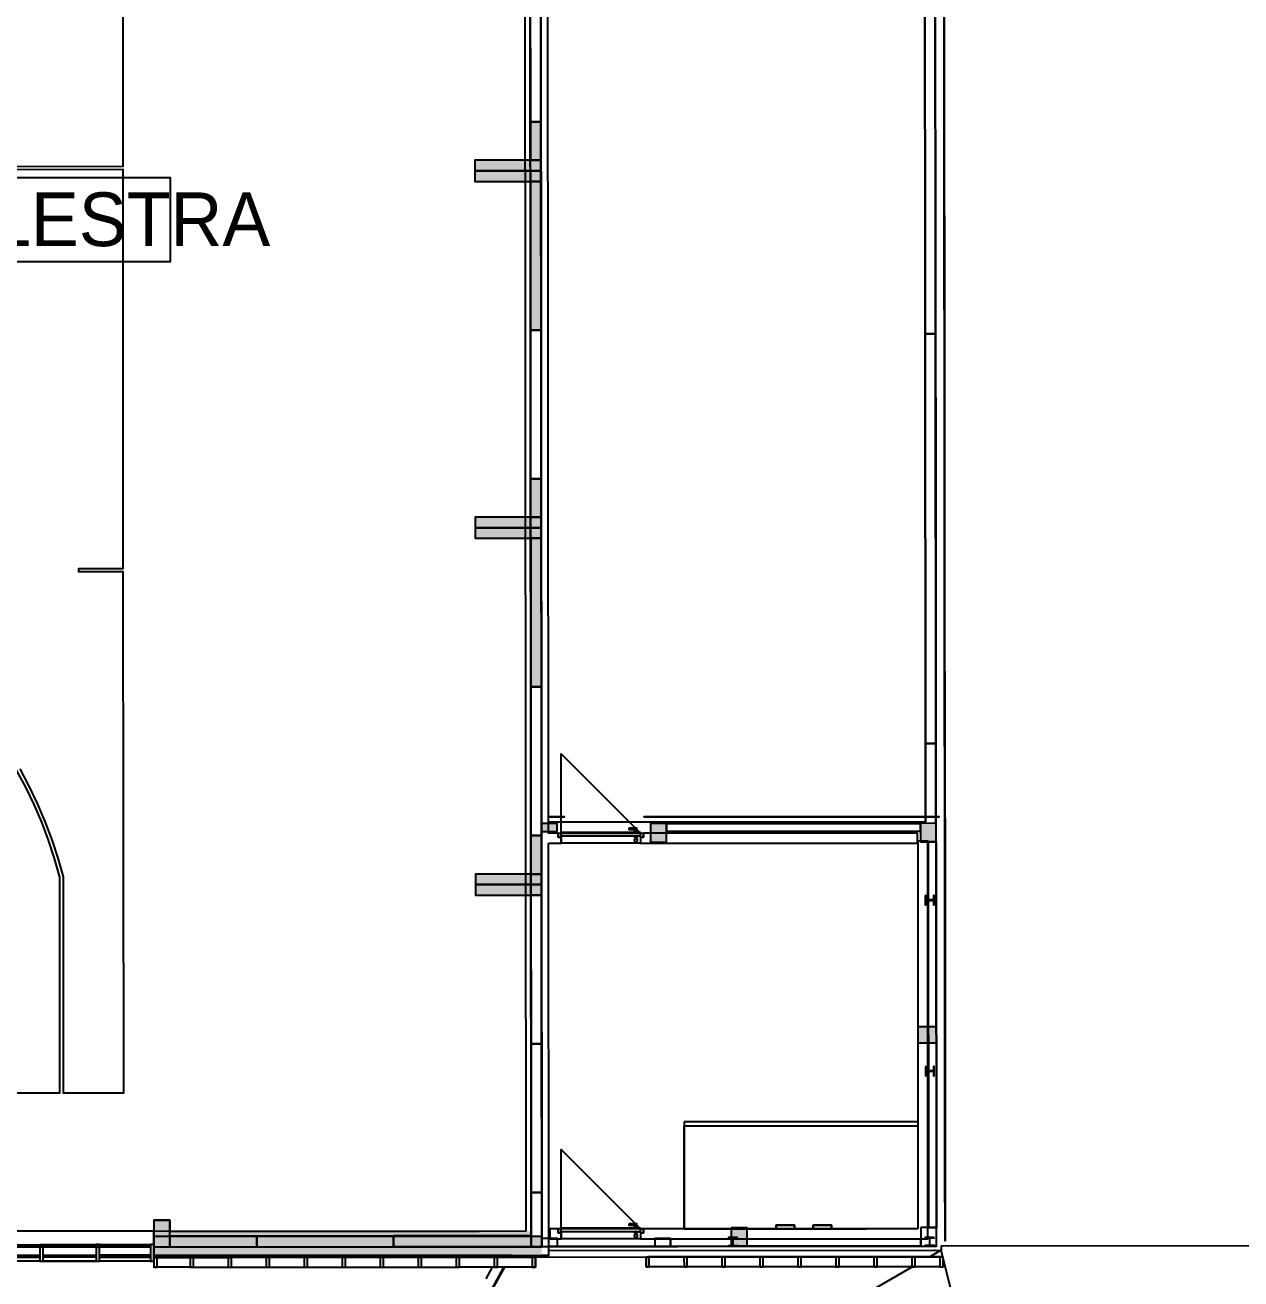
# Model space of a CAD drawing. Header units: metres. Extents: x 2.5 to 42.6, y 0.9 to 31.9.
# Drawn here: x 8.83 to 16.08, y 13.49 to 20.96 of the extents above; entities that cross this region are included whole.
import ezdxf

# ---------------------------------------------------------------- set-up
doc = ezdxf.new("R2010")
doc.units = ezdxf.units.M
for name, color, linetype in [('ARREDI', 9, 'Continuous'), ('INFISSI_VETRATE', 4, 'Continuous'), ('PARETI_STRUTTURE', 7, 'Continuous'), ('PILASTRI_SETTI', 8, 'Continuous'), ('WAYFINDING_RIQUADRI', 7, 'Continuous'), ('WAYFINDING_TESTI', 7, 'Continuous')]:
    doc.layers.add(name, color=color, linetype=linetype)

msp = doc.modelspace()

# ---------------------------------------------------------------- linework, layer by layer
at = {"layer": 'ARREDI'}
for points in [[(11.8443, 21.269), (11.845, 20.3831), (11.908, 20.3831), (11.9073, 21.269), (11.8443, 21.269), (11.9073, 21.269), (11.9066, 22.1549), (11.8436, 22.1549)], [(11.908, 20.3831), (11.845, 20.3831), (11.8451, 20.1539), (11.9081, 20.154)], [(11.9081, 20.154), (11.5144, 20.1537), (11.5144, 20.0907), (11.9082, 20.091)], [(11.9082, 20.028), (11.9082, 20.091), (11.5144, 20.0907), (11.5145, 20.0277)], [(11.8459, 19.142), (11.9089, 19.1421), (11.9082, 20.028), (11.8452, 20.0279), (11.8459, 19.142), (11.8466, 18.2561), (11.9096, 18.2562), (11.9089, 19.1421)], [(14.313, 18.6957), (14.3133, 18.2429)], [(11.9096, 18.2562), (11.8466, 18.2561), (11.8467, 18.0272), (11.9097, 18.0272)], [(11.9097, 18.0272), (11.516, 18.0269), (11.516, 17.9639), (11.9098, 17.9642)], [(11.9098, 17.9012), (11.9098, 17.9642), (11.516, 17.9639), (11.5161, 17.9009)], [(11.8468, 17.9012), (11.8475, 17.0153), (11.9105, 17.0153), (11.9098, 17.9012)], [(14.314, 17.3373), (14.3144, 16.8845)], [(11.8475, 17.0153), (11.8482, 16.1294), (11.9112, 16.1294), (11.9105, 17.0153)], [(14.3144, 16.8845), (14.3147, 16.4317)], [(11.9528, 16.2404), (12.049, 16.2404), (12.049, 16.2408), (11.9528, 16.2408)], [(12.5215, 16.2404), (12.8584, 16.2404), (12.8584, 16.2408), (12.5215, 16.2408)], [(12.8584, 16.2404), (13.3112, 16.2404), (13.3112, 16.2408), (12.8584, 16.2408)], [(13.3112, 16.2404), (13.764, 16.2404), (13.764, 16.2408), (13.3112, 16.2408)], [(13.764, 16.2404), (14.2168, 16.2404), (14.2168, 16.2408), (13.764, 16.2408)], [(14.2168, 16.2404), (14.2826, 16.2404), (14.2826, 16.2408), (14.2168, 16.2408)], [(14.3167, 16.2349), (14.3167, 15.979), (14.3171, 15.979), (14.3171, 16.2349)], [(12.0057, 16.1535), (12.0057, 16.2008), (11.9112, 16.2007), (11.9112, 16.1534)], [(12.6557, 16.091), (12.6556, 16.2012), (12.5611, 16.2012), (12.5612, 16.0909)], [(14.2643, 16.0922), (14.2642, 16.2024), (14.1697, 16.2023), (14.1698, 16.0921)], [(11.9112, 16.1294), (11.8482, 16.1294), (11.8483, 15.9003), (11.9113, 15.9004)], [(14.3167, 15.979), (14.3167, 15.5262), (14.3171, 15.5262), (14.3171, 15.979)], [(11.9113, 15.9004), (11.5176, 15.9001), (11.5176, 15.8371), (11.9114, 15.8374)], [(11.9114, 15.7744), (11.9114, 15.8374), (11.5176, 15.8371), (11.5177, 15.7741)], [(11.8491, 14.8884), (11.9121, 14.8885), (11.9114, 15.7744), (11.8484, 15.7743), (11.8491, 14.8884), (11.8497, 14.0025), (11.9127, 14.0026), (11.9121, 14.8885)], [(14.3167, 15.5262), (14.3167, 15.0734), (14.3171, 15.0734), (14.3171, 15.5262)], [(14.3167, 15.0734), (14.3167, 14.6206), (14.3171, 14.6206), (14.3171, 15.0734)], [(14.1549, 14.8951), (14.2652, 14.8952), (14.2651, 14.9897), (14.1549, 14.9896)], [(14.3167, 14.6206), (14.3167, 14.1678), (14.3171, 14.1678), (14.3171, 14.6206)], [(14.3167, 14.1678), (14.3167, 13.715), (14.3171, 13.715), (14.3171, 14.1678)], [(11.8497, 14.0025), (11.85, 13.6807), (11.913, 13.6807), (11.9127, 14.0026)], [(9.6008, 13.8365), (9.6009, 13.679), (9.6954, 13.6791), (9.6953, 13.8366)], [(13.0422, 13.7918), (13.0423, 13.6816), (13.1368, 13.6817), (13.1367, 13.7919)], [(14.1715, 13.7927), (14.1716, 13.6824), (14.2661, 13.6825), (14.266, 13.7927)], [(10.2142, 13.6794), (10.2141, 13.7424), (9.6956, 13.7421), (9.6956, 13.6791)], [(11.0292, 13.6801), (11.0292, 13.7431), (10.2141, 13.7424), (10.2142, 13.6794)], [(11.0292, 13.6801), (11.85, 13.6807), (11.8499, 13.7437), (11.0292, 13.7431)], [(11.9129, 13.728), (11.913, 13.6808), (12.0075, 13.6808), (12.0074, 13.7281)], [(12.5862, 13.7285), (12.5863, 13.6813), (12.6808, 13.6813), (12.6807, 13.7286)], [(9.8274, 13.616), (9.601, 13.6159), (9.601, 13.6155), (9.8274, 13.6157)], [(10.0538, 13.6162), (9.8274, 13.616), (9.8274, 13.6156), (10.0538, 13.6158)], [(10.2802, 13.6164), (10.0538, 13.6162), (10.0538, 13.6158), (10.2802, 13.616)], [(10.5066, 13.6166), (10.2802, 13.6164), (10.2802, 13.616), (10.5066, 13.6162)], [(10.733, 13.6167), (10.5066, 13.6166), (10.5066, 13.6162), (10.733, 13.6163)], [(10.9594, 13.6169), (10.733, 13.6167), (10.733, 13.6163), (10.9594, 13.6165)], [(11.1858, 13.6171), (10.9594, 13.6169), (10.9594, 13.6165), (11.1858, 13.6167)], [(11.4122, 13.6172), (11.1858, 13.6171), (11.1858, 13.6167), (11.4122, 13.6168)], [(11.6386, 13.6174), (11.4122, 13.6172), (11.4122, 13.6168), (11.6386, 13.617)], [(11.865, 13.6176), (11.6386, 13.6174), (11.6386, 13.617), (11.865, 13.6172)], [(12.7706, 13.6182), (12.5442, 13.6181), (12.5442, 13.6177), (12.7706, 13.6179)], [(12.997, 13.6184), (12.7706, 13.6182), (12.7706, 13.6178), (12.997, 13.618)], [(13.2234, 13.6186), (12.997, 13.6184), (12.997, 13.618), (13.2234, 13.6182)], [(13.4498, 13.6188), (13.2234, 13.6186), (13.2234, 13.6182), (13.4498, 13.6184)], [(13.6762, 13.6189), (13.4498, 13.6188), (13.4498, 13.6184), (13.6762, 13.6185)], [(13.9026, 13.6191), (13.6762, 13.6189), (13.6762, 13.6185), (13.9026, 13.6187)], [(14.129, 13.6193), (13.9026, 13.6191), (13.9026, 13.6187), (14.129, 13.6189)], [(14.3054, 13.6194), (14.129, 13.6193), (14.129, 13.6189), (14.3054, 13.619)]]:
    msp.add_lwpolyline(points, close=True, dxfattribs=at)
for points in [[(14.311, 21.4125), (14.3113, 20.9597), (14.311, 21.4125), (14.3106, 21.8653)], [(14.311, 21.8653), (14.3114, 21.4125), (14.3117, 20.9597)], [(14.3116, 20.5069), (14.3113, 20.9597)], [(14.3113, 20.9597), (14.3117, 20.9597), (14.312, 20.5069), (14.3116, 20.5069)], [(14.312, 20.0541), (14.3118, 20.2805), (14.3116, 20.5069), (14.3113, 20.9597)], [(14.3117, 20.9597), (14.312, 20.5069), (14.3122, 20.2805), (14.3124, 20.0541)], [(14.312, 20.0541), (14.3116, 20.5069)], [(14.3116, 20.5069), (14.312, 20.5069), (14.3124, 20.0541), (14.312, 20.0541)], [(14.3122, 19.8277), (14.3123, 19.6013), (14.312, 20.0541), (14.3122, 19.8277), (14.3123, 19.6013)], [(14.312, 20.0541), (14.3124, 20.0541), (14.3127, 19.6013), (14.3123, 19.6013)], [(14.3124, 20.0541), (14.3125, 19.8277), (14.3127, 19.6013)], [(14.3125, 19.8277), (14.3127, 19.6013)], [(14.3127, 19.1485), (14.3125, 19.3749), (14.3123, 19.6013)], [(14.3125, 19.3749), (14.3123, 19.6013)], [(14.3127, 19.1485), (14.3123, 19.6013)], [(14.3123, 19.6013), (14.3127, 19.6013), (14.313, 19.1485), (14.3127, 19.1485)], [(14.313, 19.1485), (14.3129, 19.3749), (14.3127, 19.6013), (14.3129, 19.3749)], [(14.313, 18.6957), (14.3127, 19.1485)], [(14.313, 18.6957), (14.3127, 19.1485)], [(14.3127, 19.1485), (14.3131, 19.1485), (14.3134, 18.6957), (14.313, 18.6957)], [(14.3131, 19.1485), (14.3134, 18.6957)], [(14.313, 18.6957), (14.3134, 18.6957), (14.3137, 18.2429), (14.3133, 18.2429)], [(14.3134, 18.6957), (14.3137, 18.2429)], [(14.3137, 17.7901), (14.3133, 18.2429)], [(14.3137, 17.7901), (14.3133, 18.2429)], [(14.3137, 18.2429), (14.3133, 18.2429)], [(14.3137, 17.7901), (14.3141, 17.7901), (14.3137, 18.2429), (14.3141, 17.7901)], [(14.314, 17.3373), (14.3137, 17.7901)], [(14.3137, 17.7901), (14.3141, 17.7901), (14.3144, 17.3373), (14.314, 17.3373)], [(14.314, 17.3373), (14.3137, 17.7901)], [(14.3141, 17.7901), (14.3144, 17.3373)], [(14.314, 17.3373), (14.3144, 17.3373), (14.3147, 16.8846), (14.3144, 16.8846)], [(14.3144, 17.3373), (14.3147, 16.8846)], [(14.3147, 16.8845), (14.3144, 16.8845)], [(14.3147, 16.4318), (14.3151, 16.4318), (14.3147, 16.8845), (14.3151, 16.4318)], [(14.3148, 16.2349), (14.3147, 16.4318)], [(14.3147, 16.4317), (14.3151, 16.4317), (14.3152, 16.2349), (14.3148, 16.2349)], [(14.315, 15.9789), (14.3147, 16.4317)], [(14.3151, 16.4317), (14.3154, 15.979), (14.315, 15.979)], [(14.3154, 15.5261), (14.315, 15.9789)], [(14.315, 15.9789), (14.3154, 15.9789), (14.3158, 15.5262), (14.3154, 15.5261)], [(14.316, 14.6206), (14.3157, 15.0733), (14.3154, 15.5261)], [(14.3154, 15.5261), (14.3158, 15.5261), (14.3161, 15.0734), (14.3164, 14.6206), (14.316, 14.6206)], [(14.3161, 15.0734), (14.3157, 15.0734)], [(14.3167, 13.715), (14.3164, 14.1677), (14.316, 14.6206)], [(14.3161, 14.6206), (14.3164, 14.6206), (14.3167, 14.2412)], [(14.3168, 14.1678), (14.3164, 14.1678)], [(14.3171, 13.715), (14.3167, 13.715)], [(9.601, 13.6159), (10.0538, 13.6162)], [(10.0538, 13.6162), (10.29, 13.6164), (10.5066, 13.6165)], [(10.5066, 13.6166), (10.9594, 13.6169)], [(10.9594, 13.6169), (11.4122, 13.6172)], [(11.4122, 13.6172), (13.9026, 13.6191)], [(11.4122, 13.6172), (11.6515, 13.6174)], [(11.6386, 13.6174), (11.865, 13.6176)], [(12.5442, 13.6181), (12.7706, 13.6182)], [(12.997, 13.6184), (13.2234, 13.6186)], [(13.4498, 13.6188), (13.6762, 13.6189)], [(13.9026, 13.6191), (14.129, 13.6193)], [(14.129, 13.6193), (14.3054, 13.6194)], [(11.4128, 13.0626), (11.6323, 13.4586), (11.6874, 13.558)], [(11.6879, 13.558), (11.6327, 13.4584), (11.4132, 13.0624), (11.4128, 13.0626)]]:
    msp.add_lwpolyline(points, dxfattribs=at)
at = {"layer": 'INFISSI_VETRATE'}
for points in [[(8.9495, 13.6168), (8.9519, 13.6191)], [(8.959, 13.6262), (8.9606, 13.6278)], [(8.9774, 13.6168), (8.9798, 13.6191)], [(8.9869, 13.6262), (8.9885, 13.6278)], [(9.0053, 13.6168), (9.0076, 13.6192)], [(9.0147, 13.6263), (9.0163, 13.6278)], [(9.0331, 13.6168), (9.0355, 13.6192)], [(9.0426, 13.6263), (9.0442, 13.6279)], [(9.061, 13.6168), (9.0634, 13.6192)], [(9.0705, 13.6263), (9.072, 13.6279)], [(9.0889, 13.6169), (9.0912, 13.6192)], [(9.0983, 13.6263), (9.0999, 13.6279)], [(9.1167, 13.6169), (9.1191, 13.6193)], [(9.1262, 13.6263), (9.1278, 13.6279)], [(9.1446, 13.6169), (9.1469, 13.6193)], [(9.154, 13.6264), (9.1556, 13.6279)], [(9.1724, 13.6169), (9.1748, 13.6193)], [(9.1819, 13.6264), (9.1835, 13.628)], [(9.2003, 13.617), (9.2027, 13.6193)], [(9.2098, 13.6264), (9.2113, 13.628)], [(9.2282, 13.617), (9.2305, 13.6193)], [(9.2376, 13.6264), (9.2392, 13.628)], [(9.256, 13.617), (9.2565, 13.6174)]]:
    msp.add_lwpolyline(points, dxfattribs=at)
at = {"layer": 'PARETI_STRUTTURE'}
for points in [[(11.8499, 13.7715), (11.8404, 26.4558), (11.8109, 26.4558)], [(11.9034, 26.5031), (11.913, 13.679)], [(12.0115, 16.1204), (12.0115, 16.144), (11.9529, 16.144), (11.9451, 26.5032)], [(11.8204, 13.7715), (11.8109, 26.4105), (8.8481, 26.4083)], [(11.8204, 13.7715), (11.8109, 26.4105)], [(11.8404, 26.4401), (11.8499, 13.742), (11.9129, 13.742), (11.9034, 26.4401)], [(7.1921, 20.1173), (9.4168, 20.1189), (9.4151, 22.304), (9.1496, 22.3038), (9.1496, 22.3235), (9.4151, 22.3237), (9.4126, 25.6212), (9.0526, 25.621), (9.0535, 24.4431), (9.0271, 24.3317), (8.9959, 24.2216), (8.9601, 24.113), (8.9195, 24.006), (8.8744, 23.9009), (8.8248, 23.7978)], [(14.2604, 19.2235), (14.2597, 20.1882), (14.2589, 21.1529), (14.2582, 22.1175)], [(11.8156, 20.1539), (11.5144, 20.1537)], [(11.5144, 20.1537), (11.5145, 20.0277), (11.8157, 20.0279)], [(8.8015, 16.5263), (8.856, 16.4241), (8.906, 16.3197), (8.9515, 16.2133), (8.9924, 16.1049), (9.0285, 15.9949), (9.0599, 15.8835), (9.0609, 14.5963), (9.4209, 14.5966), (9.4186, 17.7005), (9.153, 17.7003), (9.153, 17.7203), (9.4185, 17.7205), (9.4168, 20.0989), (7.1921, 20.0973)], [(14.2604, 19.2235), (14.2611, 18.2589), (14.2618, 17.2942)], [(11.8172, 18.0272), (11.516, 18.0269)], [(11.516, 18.0269), (11.5161, 17.9009), (11.8173, 17.9012)], [(14.2618, 17.2942), (14.2627, 16.2024)], [(12.0293, 16.144), (12.0293, 16.6165), (12.5017, 16.144), (12.5195, 16.144), (12.5195, 16.1204), (12.5017, 16.1204), (12.5017, 16.1499)], [(8.033, 14.5956), (9.0408, 14.5963), (9.0399, 15.8822), (9.0087, 15.9927), (8.9727, 16.1017), (8.932, 16.2091), (8.8868, 16.3146), (8.837, 16.418), (8.7828, 16.5193)], [(11.9528, 16.2109), (14.1996, 16.2109)], [(11.9529, 16.085), (12.0293, 16.085), (12.0293, 16.1204), (12.0115, 16.1204), (12.0115, 16.144), (12.5195, 16.144)], [(12.0115, 16.144), (12.0115, 16.1204), (12.0293, 16.1204), (12.0293, 16.1499), (12.5017, 16.1499)], [(12.0115, 16.144), (12.0293, 16.144)], [(12.4328, 16.1736), (12.4328, 16.1734), (12.4328, 16.173), (12.4328, 16.1724), (12.4328, 16.1716), (12.4328, 16.1707), (12.4328, 16.1696), (12.4328, 16.1686), (12.4328, 16.1677), (12.4328, 16.1669), (12.4328, 16.1662), (12.4328, 16.1658), (12.4328, 16.1657), (12.4712, 16.1657)], [(12.4791, 16.1669), (12.4791, 16.1662), (12.4791, 16.1658), (12.4791, 16.1657), (12.4791, 16.1658), (12.4791, 16.1662), (12.4791, 16.1669), (12.4791, 16.1677), (12.4791, 16.1686), (12.4791, 16.1696), (12.4791, 16.1707), (12.4791, 16.1716), (12.4791, 16.1724), (12.4791, 16.173), (12.4791, 16.1734), (12.4791, 16.1736), (12.4328, 16.1736)], [(12.4328, 16.1716), (12.4328, 16.1707), (12.4328, 16.1696)], [(12.4328, 16.1696), (12.4328, 16.1686)], [(12.4328, 16.1686), (12.4328, 16.1677)], [(12.477, 16.1539), (12.4791, 16.1539), (12.4811, 16.1539), (12.4827, 16.1539), (12.4837, 16.1539), (12.484, 16.1539), (12.4837, 16.1539), (12.4827, 16.1539), (12.4811, 16.1539), (12.4791, 16.1539), (12.4767, 16.1539), (12.4742, 16.1539), (12.4716, 16.1539), (12.4693, 16.1539), (12.4672, 16.1539), (12.4657, 16.1539), (12.4647, 16.1539), (12.4643, 16.1539), (12.4643, 16.15)], [(12.4713, 16.1539), (12.4693, 16.1539), (12.4672, 16.1539), (12.4657, 16.1539), (12.4647, 16.1539), (12.4643, 16.1539)], [(12.4769, 16.1658), (12.4771, 16.1657), (12.4769, 16.1658), (12.4764, 16.1662), (12.4757, 16.1666), (12.4747, 16.167), (12.4736, 16.167), (12.4727, 16.1666), (12.4719, 16.1662), (12.4714, 16.1658), (12.4712, 16.1657), (12.4712, 16.1539)], [(12.4757, 16.1666), (12.4747, 16.167), (12.4736, 16.167)], [(12.4771, 16.1657), (12.4791, 16.1657)], [(12.4771, 16.1539), (12.4771, 16.1657)], [(12.4791, 16.1696), (12.4791, 16.1707), (12.4791, 16.1716)], [(12.4791, 16.1686), (12.4791, 16.1696)], [(12.4791, 16.1677), (12.4791, 16.1686)], [(12.484, 16.1499), (12.484, 16.1539)], [(12.5195, 16.1204), (12.5195, 16.144)], [(11.913, 13.6294), (11.9548, 13.6294), (11.9529, 16.085)], [(12.0115, 16.1204), (12.0293, 16.1204)], [(12.5017, 16.1263), (12.0293, 16.1263)], [(12.5017, 16.1204), (12.5017, 16.085), (12.0293, 16.085)], [(12.0293, 16.1204), (12.0293, 16.085)], [(12.484, 16.1224), (12.4837, 16.1224), (12.4827, 16.1224), (12.4811, 16.1224), (12.4791, 16.1224), (12.4767, 16.1224), (12.4742, 16.1224), (12.4716, 16.1224), (12.4693, 16.1224), (12.4672, 16.1224), (12.4657, 16.1224), (12.4647, 16.1224), (12.4643, 16.1224), (12.4647, 16.1224), (12.4657, 16.1224), (12.4672, 16.1224), (12.4693, 16.1224), (12.4713, 16.1224)], [(12.4712, 16.1129), (12.4659, 16.1089), (12.4644, 16.1021), (12.4677, 16.0961), (12.4742, 16.0937), (12.4805, 16.096), (12.4839, 16.1019), (12.4826, 16.1087), (12.4771, 16.1129), (12.4771, 16.1224)], [(12.4712, 16.1224), (12.4712, 16.1129)], [(12.4713, 16.1129), (12.4712, 16.1129), (12.4713, 16.1129), (12.4716, 16.1129), (12.4721, 16.1129), (12.4727, 16.1129), (12.4734, 16.1129), (12.4742, 16.1129), (12.4749, 16.1129), (12.4757, 16.1129), (12.4763, 16.1129), (12.4767, 16.1129), (12.477, 16.1129), (12.4771, 16.1129)], [(12.477, 16.1224), (12.4791, 16.1224), (12.4811, 16.1224), (12.4827, 16.1224), (12.4837, 16.1224), (12.484, 16.1224)], [(12.4771, 16.1129), (12.477, 16.1129)], [(12.5017, 16.1204), (12.5195, 16.1204)], [(14.1555, 16.0897), (14.1522, 16.0897)], [(14.2146, 13.7855), (14.2146, 16.0968), (14.1555, 16.0968), (14.1555, 13.7855)], [(11.8188, 15.9003), (11.5176, 15.9001)], [(11.5176, 15.9001), (11.5177, 15.7741), (11.8189, 15.7743)], [(12.7626, 14.4237), (12.7626, 13.7855)], [(14.1555, 14.4237), (12.7626, 14.4237)], [(12.7626, 14.3991), (14.1555, 14.4002)], [(12.7626, 13.7855), (12.7626, 14.3991)], [(14.1555, 14.4002), (14.1555, 13.7855)], [(12.0293, 13.7855), (12.0293, 14.258), (12.5017, 13.7855), (12.5195, 13.7855), (12.5195, 13.7619), (12.5017, 13.7619), (12.5017, 13.7914)], [(9.6008, 13.8365), (9.6953, 13.8366), (9.6954, 13.7699), (11.5391, 13.7713)], [(11.8204, 13.7715), (9.6009, 13.7698), (9.6009, 13.7403), (11.8499, 13.742), (11.8499, 13.7715)], [(12.0115, 13.7855), (12.0115, 13.7619), (12.0293, 13.7619), (12.0293, 13.7914), (12.5017, 13.7914)], [(12.5195, 13.7619), (12.5195, 13.7855), (12.0115, 13.7855), (12.0115, 13.7619)], [(12.0115, 13.7855), (12.0293, 13.7855)], [(12.0115, 13.7619), (12.0293, 13.7619)], [(14.1555, 13.7855), (12.5195, 13.7855), (12.5195, 13.7619), (12.5018, 13.7619), (12.5018, 13.7264), (12.0293, 13.7264)], [(12.5017, 13.7678), (12.0293, 13.7678)], [(12.0293, 13.7619), (12.0293, 13.7264)], [(12.4328, 13.815), (12.4328, 13.8149), (12.4328, 13.8145), (12.4328, 13.8139), (12.4328, 13.8131), (12.4328, 13.8121), (12.4328, 13.8111), (12.4328, 13.8101), (12.4328, 13.8091), (12.4328, 13.8083), (12.4328, 13.8077), (12.4328, 13.8073), (12.4328, 13.8071), (12.4712, 13.8071)], [(12.4791, 13.8083), (12.4791, 13.8077), (12.4791, 13.8073), (12.4791, 13.8071), (12.4791, 13.8073), (12.4791, 13.8077), (12.4791, 13.8083), (12.4791, 13.8091), (12.4791, 13.8101), (12.4791, 13.8111), (12.4791, 13.8121), (12.4791, 13.8131), (12.4791, 13.8139), (12.4791, 13.8145), (12.4791, 13.8149), (12.4791, 13.815), (12.4328, 13.815)], [(12.4328, 13.8131), (12.4328, 13.8121), (12.4328, 13.8111)], [(12.4328, 13.8111), (12.4328, 13.8101), (12.4328, 13.8091)], [(12.477, 13.7953), (12.4791, 13.7953), (12.4811, 13.7953), (12.4827, 13.7953), (12.4837, 13.7953), (12.484, 13.7953), (12.4837, 13.7953), (12.4827, 13.7953), (12.4811, 13.7953), (12.4791, 13.7953), (12.4767, 13.7953), (12.4742, 13.7953), (12.4716, 13.7953), (12.4693, 13.7953), (12.4672, 13.7953), (12.4657, 13.7953), (12.4647, 13.7953), (12.4643, 13.7953), (12.4643, 13.7914)], [(12.4713, 13.7953), (12.4693, 13.7953), (12.4672, 13.7953), (12.4657, 13.7953), (12.4647, 13.7953), (12.4643, 13.7953)], [(12.484, 13.7638), (12.4837, 13.7638), (12.4827, 13.7638), (12.4811, 13.7638), (12.4791, 13.7638), (12.4767, 13.7638), (12.4742, 13.7638), (12.4716, 13.7638), (12.4693, 13.7638), (12.4672, 13.7638), (12.4657, 13.7638), (12.4647, 13.7638), (12.4643, 13.7638), (12.4647, 13.7638), (12.4657, 13.7638), (12.4672, 13.7638), (12.4693, 13.7638), (12.4713, 13.7638)], [(12.4712, 13.7544), (12.4659, 13.7503), (12.4644, 13.7436), (12.4677, 13.7375), (12.4742, 13.7351), (12.4805, 13.7374), (12.4839, 13.7434), (12.4826, 13.7501), (12.4771, 13.7544), (12.4771, 13.7638)], [(12.4769, 13.8073), (12.4771, 13.8071), (12.4769, 13.8073), (12.4764, 13.8076), (12.4757, 13.8081), (12.4747, 13.8084), (12.4736, 13.8084), (12.4727, 13.8081), (12.4719, 13.8076), (12.4714, 13.8073), (12.4712, 13.8071), (12.4712, 13.7953)], [(12.4712, 13.7638), (12.4712, 13.7544)], [(12.4713, 13.7544), (12.4712, 13.7544), (12.4713, 13.7544), (12.4716, 13.7544), (12.4721, 13.7544), (12.4727, 13.7544), (12.4734, 13.7544), (12.4742, 13.7544), (12.4749, 13.7544), (12.4757, 13.7544), (12.4763, 13.7544), (12.4767, 13.7544), (12.477, 13.7544), (12.4771, 13.7544)], [(12.4757, 13.8081), (12.4747, 13.8084), (12.4736, 13.8084)], [(12.477, 13.7638), (12.4791, 13.7638), (12.4811, 13.7638), (12.4827, 13.7638), (12.4837, 13.7638), (12.484, 13.7638)], [(12.4771, 13.7544), (12.477, 13.7544)], [(12.4771, 13.8071), (12.4791, 13.8071)], [(12.4771, 13.7953), (12.4771, 13.8071)], [(12.4791, 13.8111), (12.4791, 13.8121), (12.4791, 13.8131)], [(12.4791, 13.8091), (12.4791, 13.8101), (12.4791, 13.8111)], [(12.484, 13.7914), (12.484, 13.7953)], [(12.5017, 13.7619), (12.5017, 13.7264), (14.2146, 13.7264), (14.2146, 13.7855)], [(12.5017, 13.7619), (12.5195, 13.7619)], [(13.8469, 13.7855), (12.7626, 13.7855)], [(12.7626, 13.7855), (13.8469, 13.7855)], [(8.6067, 13.6909), (8.9217, 13.6912)], [(8.9217, 13.6912), (8.9218, 13.5927)], [(8.9415, 13.5927), (8.9414, 13.6912)], [(9.2564, 13.6914), (9.2565, 13.593)], [(9.2761, 13.6914), (9.5812, 13.6916)], [(9.2762, 13.593), (9.2761, 13.6914)], [(9.5812, 13.6917), (9.5813, 13.5932)], [(11.913, 13.679), (9.601, 13.6773), (9.601, 13.6277)], [(11.9547, 13.6807), (12.4849, 13.6811), (12.7231, 13.6813)], [(14.1979, 13.6824), (14.1944, 13.6824), (14.1979, 13.6824)], [(14.2935, 13.6842), (14.2935, 13.658), (14.2267, 13.6193)], [(14.253, 13.6825), (14.2574, 13.6825), (14.253, 13.6825)], [(14.2935, 13.6842), (18.2529, 13.6872)], [(14.3053, 13.6842), (18.1988, 13.6872)], [(8.9415, 13.6278), (9.2565, 13.628)], [(8.9415, 13.6262), (8.9415, 13.6278)], [(9.2565, 13.6264), (8.9415, 13.6262)], [(8.9415, 13.6168), (8.9415, 13.6191), (9.2565, 13.6194)], [(9.2565, 13.617), (8.9415, 13.6168)], [(9.2565, 13.628), (9.2565, 13.6265)], [(9.2565, 13.6194), (9.2565, 13.617)], [(9.601, 13.6277), (11.913, 13.6294)], [(11.7319, 13.6293), (9.601, 13.6277)], [(11.4023, 13.6168), (11.4024, 13.5578), (11.4221, 13.5578)], [(11.4023, 13.6168), (11.4024, 13.5578), (11.4221, 13.5578)], [(11.7254, 13.6175), (11.7319, 13.6293)], [(11.865, 13.6172), (11.8748, 13.6172)], [(11.8748, 13.6172), (11.8749, 13.5581)], [(11.9547, 13.6562), (14.2935, 13.658)], [(12.5344, 13.5586), (12.5343, 13.6177), (12.5442, 13.6177)], [(14.2857, 13.619), (14.2857, 13.5599), (14.129, 13.5598)], [(14.2533, 13.6579), (14.2541, 13.6595)], [(14.2569, 13.6579), (14.2541, 13.6595)], [(14.3031, 13.6194), (14.2935, 13.658)], [(15.4876, 8.8439), (14.3054, 13.6102)], [(8.9218, 13.5927), (8.6068, 13.5925)], [(9.5813, 13.5932), (9.2762, 13.593)], [(9.8274, 13.5566), (9.601, 13.5564), (9.6207, 13.5564)], [(9.8274, 13.5566), (10.0538, 13.5568)], [(10.044, 13.5568), (10.0637, 13.5568)], [(10.0538, 13.5568), (10.2802, 13.5569)], [(10.2802, 13.5569), (10.5066, 13.5571)], [(10.4968, 13.5571), (10.5165, 13.5571)], [(10.5066, 13.5571), (10.733, 13.5573)], [(14.1236, 13.5598), (10.5487, 11.4945)], [(10.5487, 11.4945), (11.6924, 13.558)], [(10.733, 13.5573), (10.9594, 13.5574)], [(10.9496, 13.5574), (10.9693, 13.5574)], [(10.9594, 13.5574), (11.1858, 13.5576)], [(11.1858, 13.5576), (11.4221, 13.5578)], [(11.6386, 13.5579), (11.4024, 13.5578)], [(11.5807, 13.4872), (11.6199, 13.5579)], [(11.6874, 13.558), (11.6323, 13.4586)], [(11.8749, 13.5581), (11.6386, 13.5579)], [(12.7706, 13.5588), (12.5344, 13.5586)], [(12.997, 13.559), (12.7706, 13.5588)], [(13.2234, 13.5591), (12.997, 13.559)], [(13.4498, 13.5593), (13.2234, 13.5591)], [(13.6762, 13.5595), (13.4498, 13.5593)], [(13.9026, 13.5596), (13.6762, 13.5595)], [(14.129, 13.5598), (13.9026, 13.5596)]]:
    msp.add_lwpolyline(points, dxfattribs=at)
for points in [[(14.2586, 21.5612), (14.2605, 19.1201), (14.1975, 19.12), (14.1957, 21.5612), (14.1975, 19.12), (14.2605, 19.1201)], [(11.8443, 21.269), (11.845, 20.3831), (11.908, 20.3831), (11.9073, 21.269)], [(11.908, 20.3831), (11.845, 20.3831), (11.8451, 20.1539), (11.9081, 20.154)], [(11.5144, 20.1537), (11.5145, 20.0277), (11.9082, 20.028), (11.9081, 20.154)], [(11.9081, 20.154), (11.5144, 20.1537), (11.5144, 20.0907), (11.9082, 20.091)], [(11.9082, 20.028), (11.9082, 20.091), (11.5144, 20.0907), (11.5145, 20.0277)], [(11.8459, 19.142), (11.9089, 19.1421), (11.9082, 20.028), (11.8452, 20.0279)], [(11.8459, 19.142), (11.8466, 18.2561), (11.9096, 18.2562), (11.9089, 19.1421)], [(14.2605, 19.12), (14.1975, 19.12)], [(14.2605, 19.12), (14.2623, 16.6789), (14.1993, 16.6788), (14.1975, 19.12), (14.1993, 16.6788), (14.2623, 16.6789)], [(11.9096, 18.2562), (11.8466, 18.2561), (11.8467, 18.0272), (11.9097, 18.0272)], [(11.516, 18.0269), (11.5161, 17.9009), (11.9098, 17.9012), (11.9097, 18.0272)], [(11.9097, 18.0272), (11.516, 18.0269), (11.516, 17.9639), (11.9098, 17.9642)], [(11.9098, 17.9012), (11.9098, 17.9642), (11.516, 17.9639), (11.5161, 17.9009)], [(11.8468, 17.9012), (11.8475, 17.0153), (11.9105, 17.0153), (11.9098, 17.9012)], [(11.8475, 17.0153), (11.8482, 16.1294), (11.9112, 16.1294), (11.9105, 17.0153)], [(14.1993, 16.6788), (14.2623, 16.6789), (14.2626, 16.2408), (14.2623, 16.6789)], [(14.1996, 16.2408), (14.1993, 16.6788)], [(14.1997, 16.2023), (14.1996, 16.2404)], [(14.2627, 16.2024), (14.2626, 16.2404)], [(12.0057, 16.1535), (12.0057, 16.2008), (11.9112, 16.2007), (11.9112, 16.1534)], [(12.4643, 16.1499), (12.4647, 16.1499), (12.4657, 16.1499), (12.4672, 16.1499), (12.4693, 16.1499), (12.4716, 16.1499), (12.4742, 16.1499), (12.4767, 16.1499), (12.4791, 16.1499), (12.4811, 16.1499), (12.4827, 16.1499), (12.4837, 16.1499), (12.484, 16.1499), (12.4837, 16.1499), (12.4827, 16.1499), (12.4811, 16.1499), (12.4791, 16.1499), (12.4767, 16.1499), (12.4742, 16.1499), (12.4716, 16.1499), (12.4693, 16.1499), (12.4672, 16.1499), (12.4657, 16.1499), (12.4647, 16.1499)], [(14.1522, 16.144), (12.5195, 16.144), (12.5195, 16.1204), (12.5017, 16.1204), (12.5017, 16.085), (14.1522, 16.085)], [(12.6557, 16.091), (12.6556, 16.2012), (12.5611, 16.2012), (12.5612, 16.0909)], [(14.1697, 16.2023), (12.6556, 16.2012), (12.6556, 16.154), (12.6556, 16.2012)], [(14.1697, 16.2023), (14.1698, 16.1551), (12.6556, 16.154), (14.1698, 16.1551)], [(14.2643, 16.0922), (14.2642, 16.2024), (14.1697, 16.2023), (14.1698, 16.0921)], [(11.9112, 16.1294), (11.8482, 16.1294), (11.8483, 15.9003), (11.9113, 15.9004)], [(12.4643, 16.1224), (12.4643, 16.1263)], [(12.484, 16.1263), (12.4837, 16.1263), (12.4827, 16.1263), (12.4811, 16.1263), (12.4791, 16.1263), (12.4767, 16.1263), (12.4742, 16.1263), (12.4716, 16.1263), (12.4693, 16.1263), (12.4672, 16.1263), (12.4657, 16.1263), (12.4647, 16.1263), (12.4643, 16.1263), (12.4647, 16.1263), (12.4657, 16.1263), (12.4672, 16.1263), (12.4693, 16.1263), (12.4716, 16.1263), (12.4742, 16.1263), (12.4767, 16.1263), (12.4791, 16.1263), (12.4811, 16.1263), (12.4827, 16.1263), (12.4837, 16.1263), (12.484, 16.1263), (12.4837, 16.1263), (12.4827, 16.1263), (12.4811, 16.1263), (12.4791, 16.1263), (12.4767, 16.1263), (12.4742, 16.1263), (12.4716, 16.1263), (12.4693, 16.1263), (12.4672, 16.1263), (12.4657, 16.1263), (12.4647, 16.1263), (12.4643, 16.1263), (12.4647, 16.1263), (12.4657, 16.1263), (12.4672, 16.1263), (12.4693, 16.1263), (12.4716, 16.1263), (12.4742, 16.1263), (12.4767, 16.1263), (12.4791, 16.1263), (12.4811, 16.1263), (12.4827, 16.1263), (12.4837, 16.1263)], [(12.4713, 16.1224), (12.4693, 16.1224), (12.4672, 16.1224), (12.4657, 16.1224), (12.4647, 16.1224), (12.4643, 16.1224), (12.4647, 16.1224), (12.4657, 16.1224), (12.4672, 16.1224), (12.4693, 16.1224)], [(12.477, 16.1224), (12.4791, 16.1224), (12.4811, 16.1224), (12.4827, 16.1224), (12.4837, 16.1224), (12.484, 16.1224), (12.4837, 16.1224), (12.4827, 16.1224), (12.4811, 16.1224), (12.4791, 16.1224)], [(12.484, 16.1263), (12.484, 16.1224)], [(14.2171, 16.0921), (14.2643, 16.0922), (14.266, 13.7927), (14.2643, 16.0922)], [(14.2171, 16.0921), (14.2187, 13.7927)], [(11.5176, 15.9001), (11.5177, 15.7741), (11.9114, 15.7744), (11.9113, 15.9004)], [(11.9113, 15.9004), (11.5176, 15.9001), (11.5176, 15.8371), (11.9114, 15.8374)], [(11.9114, 15.7744), (11.9114, 15.8374), (11.5176, 15.8371), (11.5177, 15.7741)], [(11.8491, 14.8884), (11.9121, 14.8885), (11.9114, 15.7744), (11.8484, 15.7743)], [(14.199, 15.772), (14.1991, 15.7169), (14.2024, 15.7169), (14.2024, 15.7386), (14.2038, 15.742), (14.2071, 15.7434), (14.2434, 15.7434), (14.2467, 15.742), (14.2481, 15.7387), (14.2481, 15.7169), (14.2514, 15.7169), (14.2514, 15.772), (14.248, 15.772), (14.2481, 15.7503), (14.2467, 15.7469), (14.2434, 15.7455), (14.2071, 15.7455), (14.2038, 15.7469), (14.2024, 15.7502), (14.2024, 15.772)], [(14.1549, 14.8951), (14.2652, 14.8952), (14.2651, 14.9897), (14.1549, 14.9896)], [(11.8491, 14.8884), (11.8497, 14.0025), (11.9127, 14.0026), (11.9121, 14.8885)], [(14.1998, 14.753), (14.1998, 14.6978), (14.2032, 14.6978), (14.2032, 14.7196), (14.2045, 14.7229), (14.2079, 14.7243), (14.2441, 14.7244), (14.2474, 14.723), (14.2488, 14.7196), (14.2489, 14.6979), (14.2522, 14.6979), (14.2522, 14.753), (14.2488, 14.753), (14.2488, 14.7313), (14.2474, 14.7279), (14.2441, 14.7265), (14.2079, 14.7265), (14.2045, 14.7279), (14.2032, 14.7312), (14.2031, 14.753)], [(11.8497, 14.0025), (11.85, 13.6807), (11.913, 13.6807), (11.9127, 14.0026)], [(9.6009, 13.679), (9.6954, 13.6791), (9.6953, 13.8366), (9.6008, 13.8365)], [(9.6008, 13.8365), (9.6009, 13.679), (9.6954, 13.6791), (9.6953, 13.8366)], [(9.6009, 13.7735), (7.6716, 13.772), (7.6716, 13.6775), (7.6716, 13.772)], [(9.6009, 13.7735), (9.6009, 13.6917)], [(11.9602, 13.7264), (12.0293, 13.7264), (12.0293, 13.7619), (12.0115, 13.7619), (12.0115, 13.7855), (11.9602, 13.7855)], [(12.4643, 13.7914), (12.4647, 13.7914), (12.4657, 13.7914), (12.4672, 13.7914), (12.4693, 13.7914), (12.4716, 13.7914), (12.4742, 13.7914), (12.4767, 13.7914), (12.4791, 13.7914), (12.4811, 13.7914), (12.4827, 13.7914), (12.4837, 13.7914), (12.484, 13.7914), (12.4837, 13.7914), (12.4827, 13.7914), (12.4811, 13.7914), (12.4791, 13.7914), (12.4767, 13.7914), (12.4742, 13.7914), (12.4716, 13.7914), (12.4693, 13.7914), (12.4672, 13.7914), (12.4657, 13.7914), (12.4647, 13.7914)], [(12.4643, 13.7638), (12.4643, 13.7678)], [(12.484, 13.7678), (12.4837, 13.7678), (12.4827, 13.7678), (12.4811, 13.7678), (12.4791, 13.7678), (12.4767, 13.7678), (12.4742, 13.7678), (12.4716, 13.7678), (12.4693, 13.7678), (12.4672, 13.7678), (12.4657, 13.7678), (12.4647, 13.7678), (12.4643, 13.7678), (12.4647, 13.7678), (12.4657, 13.7678), (12.4672, 13.7678), (12.4693, 13.7678), (12.4716, 13.7678), (12.4742, 13.7678), (12.4767, 13.7678), (12.4791, 13.7678), (12.4811, 13.7678), (12.4827, 13.7678), (12.4837, 13.7678), (12.484, 13.7678), (12.4837, 13.7678), (12.4827, 13.7678), (12.4811, 13.7678), (12.4791, 13.7678), (12.4767, 13.7678), (12.4742, 13.7678), (12.4716, 13.7678), (12.4693, 13.7678), (12.4672, 13.7678), (12.4657, 13.7678), (12.4647, 13.7678), (12.4643, 13.7678), (12.4647, 13.7678), (12.4657, 13.7678), (12.4672, 13.7678), (12.4693, 13.7678), (12.4716, 13.7678), (12.4742, 13.7678), (12.4767, 13.7678), (12.4791, 13.7678), (12.4811, 13.7678), (12.4827, 13.7678), (12.4837, 13.7678)], [(12.4713, 13.7638), (12.4693, 13.7638), (12.4672, 13.7638), (12.4657, 13.7638), (12.4647, 13.7638), (12.4643, 13.7638), (12.4647, 13.7638), (12.4657, 13.7638), (12.4672, 13.7638), (12.4693, 13.7638)], [(12.477, 13.7638), (12.4791, 13.7638), (12.4811, 13.7638), (12.4827, 13.7638), (12.4837, 13.7638), (12.484, 13.7638), (12.4837, 13.7638), (12.4827, 13.7638), (12.4811, 13.7638), (12.4791, 13.7638)], [(12.484, 13.7678), (12.484, 13.7638)], [(13.0422, 13.7918), (13.0423, 13.6816), (13.1368, 13.6817), (13.1367, 13.7919)], [(13.3097, 13.7855), (13.3096, 13.8078), (13.4199, 13.8078), (13.4199, 13.7855), (13.4199, 13.8078), (13.3096, 13.8078)], [(13.5302, 13.7855), (13.5301, 13.8079), (13.6404, 13.808), (13.6404, 13.7855), (13.6404, 13.808), (13.5301, 13.8079)], [(14.1715, 13.7927), (14.1716, 13.6824), (14.2661, 13.6825), (14.266, 13.7927)], [(14.2187, 13.7927), (14.266, 13.7927)], [(9.5813, 13.679), (7.6716, 13.6775)], [(8.9414, 13.6912), (8.9217, 13.6912), (8.9218, 13.5927), (8.9415, 13.5927)], [(9.2564, 13.6914), (8.9414, 13.6912)], [(9.2761, 13.6914), (9.2564, 13.6914), (9.2565, 13.593), (9.2762, 13.593)], [(9.6009, 13.6917), (9.5813, 13.6917), (9.5813, 13.5932), (9.601, 13.5932)], [(9.601, 13.6773), (11.913, 13.679), (11.9129, 13.742), (9.6009, 13.7403)], [(10.2142, 13.6794), (10.2141, 13.7424), (9.6956, 13.7421), (9.6956, 13.6791)], [(11.0292, 13.6801), (11.0292, 13.7431), (10.2141, 13.7424), (10.2142, 13.6794)], [(11.0292, 13.6801), (11.85, 13.6807), (11.8499, 13.7437), (11.0292, 13.7431)], [(11.9129, 13.728), (11.913, 13.6808), (12.0075, 13.6808), (12.0074, 13.7281)], [(11.9547, 13.7437), (11.9602, 13.7437)], [(11.9547, 13.6807), (14.2645, 13.6825), (11.9547, 13.6807), (14.2645, 13.6825)], [(12.5862, 13.7285), (12.5863, 13.6813), (12.6808, 13.6813), (12.6807, 13.7286)], [(12.6808, 13.7264), (12.6808, 13.6813)], [(12.6808, 13.6813), (13.0257, 13.6816)], [(13.0806, 13.7341), (13.0255, 13.7338), (13.0255, 13.7305), (13.0473, 13.7306), (13.0506, 13.7292), (13.052, 13.7259), (13.0521, 13.6896), (13.0508, 13.6863), (13.0474, 13.6849), (13.0257, 13.6848), (13.0257, 13.6815), (13.0808, 13.6817), (13.0808, 13.685), (13.0591, 13.685), (13.0557, 13.6863), (13.0543, 13.6897), (13.0542, 13.7259), (13.0555, 13.7292), (13.0589, 13.7306), (13.0806, 13.7307)], [(14.1715, 13.7264), (14.1716, 13.6824), (13.0588, 13.6816), (14.1716, 13.6824)], [(14.1979, 13.6824), (14.1945, 13.6824)], [(14.2528, 13.7348), (14.1977, 13.7346), (14.1977, 13.7313), (14.2194, 13.7314), (14.2228, 13.73), (14.2242, 13.7267), (14.2243, 13.6904), (14.2229, 13.6871), (14.2196, 13.6857), (14.1978, 13.6856), (14.1979, 13.6823), (14.253, 13.6825), (14.253, 13.6858), (14.2312, 13.6857), (14.2279, 13.6871), (14.2265, 13.6904), (14.2263, 13.7267), (14.2277, 13.73), (14.231, 13.7314), (14.2528, 13.7315)], [(14.2574, 13.6825), (14.253, 13.6825)], [(8.6068, 13.6275), (8.6068, 13.626), (8.9218, 13.6262), (8.9218, 13.6278)], [(8.6068, 13.6189), (8.6068, 13.6165), (8.9218, 13.6167), (8.9218, 13.6191)], [(9.2761, 13.628), (9.2761, 13.6265), (9.5813, 13.6267), (9.5813, 13.6283)], [(9.2762, 13.6194), (9.2762, 13.617), (9.5813, 13.6172), (9.5813, 13.6196)], [(9.6207, 13.6155), (9.601, 13.6155), (9.601, 13.5564), (9.6207, 13.5564)], [(9.8372, 13.6157), (9.8176, 13.6156), (9.8176, 13.5566), (9.8373, 13.5566)], [(10.0636, 13.6158), (10.044, 13.6158), (10.044, 13.5568), (10.0637, 13.5568)], [(10.29, 13.616), (10.2703, 13.616), (10.2704, 13.5569), (10.2901, 13.5569)], [(10.5164, 13.6162), (10.4967, 13.6162), (10.4968, 13.5571), (10.5165, 13.5571)], [(10.7428, 13.6163), (10.7231, 13.6163), (10.7232, 13.5573), (10.7429, 13.5573)], [(10.9692, 13.6165), (10.9495, 13.6165), (10.9496, 13.5574), (10.9693, 13.5575)], [(11.1956, 13.6167), (11.1759, 13.6167), (11.176, 13.5576), (11.1957, 13.5576)], [(11.422, 13.6168), (11.4023, 13.6168), (11.4024, 13.5578), (11.4221, 13.5578)], [(11.6484, 13.617), (11.6287, 13.617), (11.6288, 13.5579), (11.6485, 13.558)], [(11.8748, 13.6172), (11.8551, 13.6172), (11.8552, 13.5581), (11.8749, 13.5581)], [(12.554, 13.6177), (12.5343, 13.6177), (12.5344, 13.5586), (12.5541, 13.5586)], [(12.7804, 13.6179), (12.7607, 13.6178), (12.7608, 13.5588), (12.7805, 13.5588)], [(13.0068, 13.618), (12.9871, 13.618), (12.9872, 13.559), (13.0069, 13.559)], [(13.2332, 13.6182), (13.2135, 13.6182), (13.2136, 13.5591), (13.2333, 13.5591)], [(13.4596, 13.6184), (13.4399, 13.6184), (13.44, 13.5593), (13.4597, 13.5593)], [(13.686, 13.6185), (13.6663, 13.6185), (13.6664, 13.5595), (13.6861, 13.5595)], [(13.9124, 13.6187), (13.8927, 13.6187), (13.8928, 13.5596), (13.9125, 13.5597)], [(14.1388, 13.6189), (14.1191, 13.6189), (14.1192, 13.5598), (14.1389, 13.5598)], [(14.3054, 13.619), (14.2857, 13.619), (14.2857, 13.5599), (14.3054, 13.5599)], [(8.9415, 13.5927), (9.2565, 13.593)]]:
    msp.add_lwpolyline(points, close=True, dxfattribs=at)
at = {"layer": 'PILASTRI_SETTI'}
for points in [[(11.8451, 20.1539), (11.9081, 20.154), (11.845, 20.3831), (11.908, 20.3831)], [(11.5144, 20.0907), (11.9082, 20.091), (11.5144, 20.1537), (11.9081, 20.154)], [(11.5145, 20.0277), (11.9082, 20.028), (11.5144, 20.1537), (11.9081, 20.154)], [(11.5145, 20.0277), (11.9082, 20.028), (11.5145, 20.0907), (11.9082, 20.091)], [(11.8459, 19.142), (11.9089, 19.1421), (11.8452, 20.0279), (11.9082, 20.028)], [(11.8467, 18.0272), (11.9097, 18.0272), (11.8466, 18.2561), (11.9096, 18.2562)], [(11.516, 17.9639), (11.9098, 17.9642), (11.516, 18.0269), (11.9097, 18.0272)], [(11.5161, 17.9009), (11.9098, 17.9012), (11.516, 18.0269), (11.9097, 18.0272)], [(11.5161, 17.9009), (11.9098, 17.9012), (11.516, 17.9639), (11.9098, 17.9642)], [(11.8475, 17.0153), (11.9105, 17.0153), (11.8468, 17.9012), (11.9098, 17.9012)], [(11.9112, 16.1534), (12.0057, 16.1535), (11.9112, 16.2007), (12.0057, 16.2008)], [(12.5612, 16.0909), (12.6557, 16.091), (12.5611, 16.2012), (12.6556, 16.2012)], [(14.1698, 16.0921), (14.2643, 16.0922), (14.1697, 16.2023), (14.2642, 16.2024)], [(11.8483, 15.9003), (11.9113, 15.9004), (11.8482, 16.1294), (11.9112, 16.1294)], [(11.5176, 15.8371), (11.9114, 15.8374), (11.5176, 15.9001), (11.9113, 15.9004)], [(11.5177, 15.7741), (11.9114, 15.7744), (11.5176, 15.9001), (11.9113, 15.9004)], [(11.5177, 15.7741), (11.9114, 15.7744), (11.5176, 15.8371), (11.9114, 15.8374)], [(14.1549, 14.8951), (14.2652, 14.8952), (14.1549, 14.9896), (14.2651, 14.9897)], [(9.6009, 13.679), (9.6954, 13.6791), (9.6008, 13.8365), (9.6953, 13.8366)], [(9.6009, 13.679), (9.6954, 13.6791), (9.6008, 13.8365), (9.6953, 13.8366)], [(9.6009, 13.7403), (11.8499, 13.742), (9.6009, 13.7698), (11.8499, 13.7715)], [(13.0423, 13.6816), (13.1368, 13.6817), (13.0422, 13.7918), (13.1367, 13.7919)], [(9.601, 13.6773), (11.913, 13.679), (9.6009, 13.7403), (11.9129, 13.742)], [(9.601, 13.6277), (11.913, 13.6294), (9.601, 13.6773), (11.913, 13.679)], [(9.6956, 13.6791), (10.2142, 13.6794), (9.6956, 13.7421), (10.2141, 13.7424)], [(10.2142, 13.6794), (11.0292, 13.6801), (10.2141, 13.7424), (11.0292, 13.7431)], [(11.0292, 13.6801), (11.85, 13.6807), (11.0292, 13.7431), (11.8499, 13.7437)], [(8.9415, 13.6262), (9.2565, 13.6264), (8.9415, 13.6278), (9.2565, 13.628)], [(8.9415, 13.6168), (9.2565, 13.617), (8.9415, 13.6191), (9.2565, 13.6194)]]:
    msp.add_solid(points, dxfattribs=at)
at = {"layer": 'WAYFINDING_RIQUADRI'}
msp.add_lwpolyline([(6.3, 19.55), (9.7, 19.55), (9.7, 20.05), (6.3, 20.05)], close=True, dxfattribs=at)

# ---------------------------------------------------------------- texts
at = {"layer": 'WAYFINDING_TESTI', "insert": (8, 19.8), "char_height": 0.32, "attachment_point": 5}
msp.add_mtext('VUOTO SU PALESTRA', dxfattribs=at)

doc.saveas('drawing.dxf')
